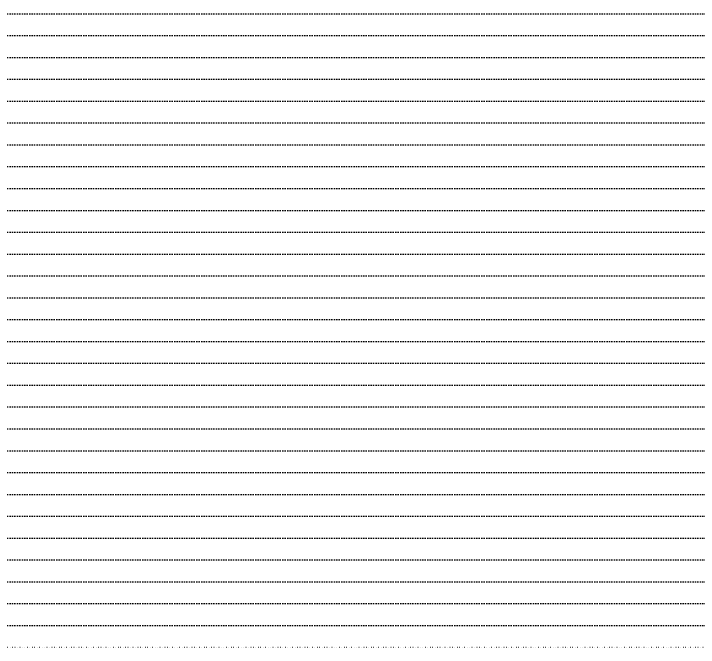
# Model space of a CAD drawing. Header units: millimetres. Extents: x -1499 to 6658, y -12483 to -6008.
# Drawn here: x 1059.9 to 1436.2, y -10661.1 to -10313.1 of the extents above; entities that cross this region are included whole.
import ezdxf

# ---------------------------------------------------------------- set-up
doc = ezdxf.new("R2010")
doc.units = ezdxf.units.MM
doc.linetypes.add('A-DOTLN01H', pattern=[0.125, 0, -0.125])
doc.layers.add('CR-GRID', color=56, linetype='A-DOTLN01H')

msp = doc.modelspace()

# ---------------------------------------------------------------- linework, layer by layer
at = {"layer": 'CR-GRID', "linetype": 'A-DOTLN01H', "ltscale": 10}
for p, q in [((696.16, -10313.06), (6196.16, -10313.06)), ((696.16, -10325.06), (6196.16, -10325.06)), ((696.16, -10337.06), (6196.16, -10337.06)), ((696.16, -10349.06), (6196.16, -10349.06)), ((696.16, -10361.06), (6196.16, -10361.06)), ((696.16, -10373.06), (6196.16, -10373.06)), ((696.16, -10385.06), (6196.16, -10385.06)), ((696.16, -10397.06), (6196.16, -10397.06)), ((696.16, -10409.06), (6196.16, -10409.06)), ((696.16, -10421.06), (6196.16, -10421.06)), ((696.16, -10433.06), (6196.16, -10433.06)), ((696.16, -10445.06), (6196.16, -10445.06)), ((696.16, -10457.06), (6196.16, -10457.06)), ((696.16, -10469.06), (6196.16, -10469.06)), ((696.16, -10481.06), (6196.16, -10481.06)), ((696.16, -10493.06), (6196.16, -10493.06)), ((696.16, -10505.06), (6196.16, -10505.06)), ((696.16, -10517.06), (6196.16, -10517.06)), ((696.16, -10529.06), (6196.16, -10529.06)), ((696.16, -10541.06), (6196.16, -10541.06)), ((696.16, -10553.06), (6196.16, -10553.06)), ((696.16, -10565.06), (6196.16, -10565.06)), ((696.16, -10577.06), (6196.16, -10577.06)), ((696.16, -10589.06), (6196.16, -10589.06)), ((696.16, -10613.06), (3036.16, -10613.06)), ((696.16, -10625.06), (3036.16, -10625.06)), ((696.16, -10637.06), (3036.16, -10637.06)), ((696.16, -10649.06), (3036.16, -10649.06)), ((696.16, -10661.06), (3036.16, -10661.06))]:
    msp.add_line(p, q, dxfattribs=at)
msp.add_lwpolyline([(696.16, -10601.06), (6196.16, -10601.06)], dxfattribs=at)

doc.saveas('drawing.dxf')
